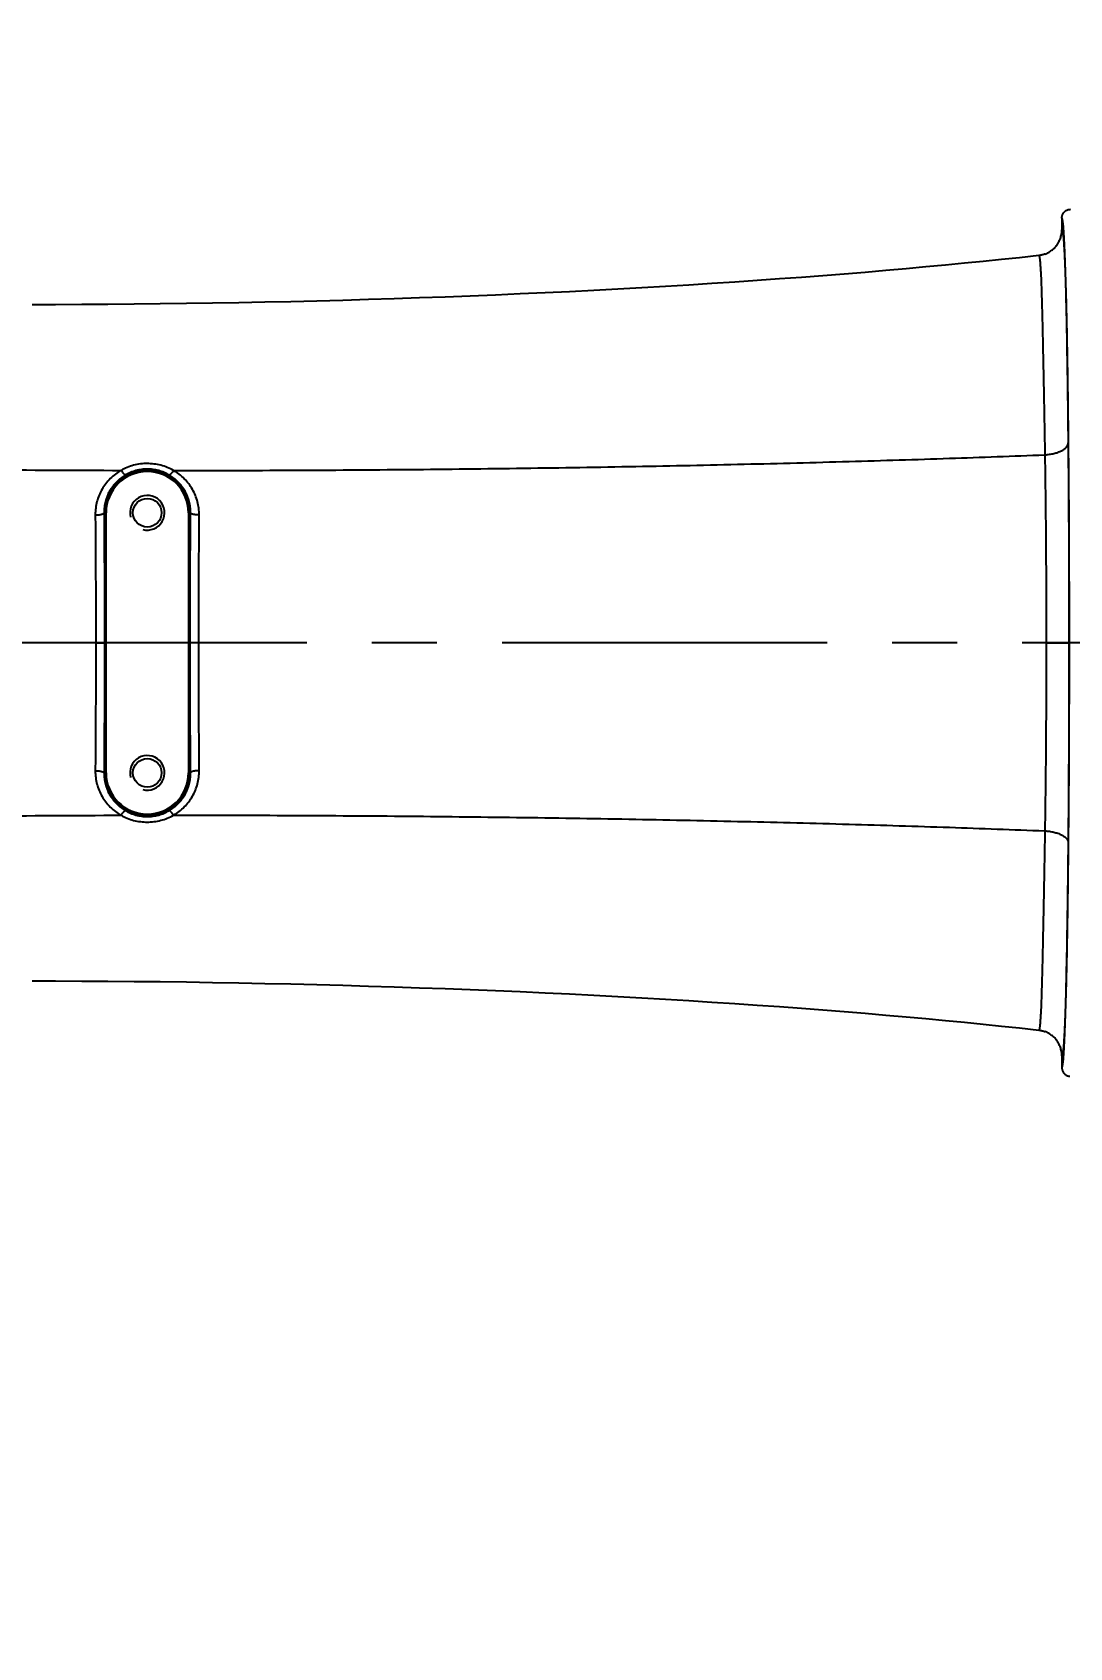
# Model space of a CAD drawing. Header units: millimetres. Extents: x 5828 to 6704, y 123 to 421.
# Drawn here: x 6547.14 to 6553.12, y 208.55 to 217.86 of the extents above; entities that cross this region are included whole.
import ezdxf

# ---------------------------------------------------------------- set-up
doc = ezdxf.new("R2010")
doc.units = ezdxf.units.MM
doc.linetypes.add('CENTER', pattern=[0.6, 0.375, -0.075, 0.075, -0.075])
for name, color, linetype in [('中心线', 7, 'Continuous'), ('外形图', 7, 'Continuous'), ('尺寸标注', 7, 'Continuous'), ('运动范围', 7, 'Continuous')]:
    doc.layers.add(name, color=color, linetype=linetype)
doc.styles.add('微软雅黑', font='msyh.ttc', dxfattribs={"height": 1.5})
doc.dimstyles.new('尺寸标注_1_20比例', dxfattribs={"dimtxt": 1.5, "dimasz": 1.25, "dimexe": 0.5, "dimexo": 0.4, "dimgap": 0.5, "dimtad": 1, "dimdec": 1, "dimlfac": 20, "dimdsep": 46, "dimtxsty": '微软雅黑', "dimcen": 0.09, "dimadec": 0, "dimazin": 0, "dimtp": 0.01, "dimtm": 0.01, "dimtfac": 1, "dimtdec": 1, "dimtofl": 0, "dimtmove": 0, "dimatfit": 3, "dimfxl": 1, "dimtolj": 1, "dimarcsym": 0})

# ---------------------------------------------------------------- blocks, each defined once
blk = doc.blocks.new('*D1145')
at = {"layer": 'Defpoints', "color": 0}
for p in [(6564.9775, 227.1499), (6618.6004, 224.7716), (6488.2514, 214.3423), (6559.4529, 214.3423), (6635.7237, 214.3423)]:
    blk.add_point(p, dxfattribs=at)
at = {"layer": '尺寸标注', "color": 0, "lineweight": -2}
blk.add_arc((6559.4529, 214.3423), 13.9483, 15.13637, 174.86363, dxfattribs=at)
at = {"layer": '尺寸标注', "color": 0}
for points in [[(6572.7139, 217.9391), (6573.1206, 218.0298), (6573.1893, 216.7644)], [(6545.3524, 215.6004), (6545.7687, 215.5817), (6545.5045, 214.3423)]]:
    blk.add_solid(points, dxfattribs=at)
at = {"layer": '尺寸标注', "color": 0, "insert": (6557.2583, 229.4032), "char_height": 1.5, "attachment_point": 5, "rotation": 8.29035, "style": '微软雅黑'}
blk.add_mtext('\\A1;{\\fAlibaba PuHuiTi 3.0 55 Regular|b0|i0|c134|p18;-\\A1;170%%d}', dxfattribs=at)
blk = doc.blocks.new('*D1146')
at = {"layer": 'Defpoints', "color": 0}
for p in [(6488.2514, 214.3423), (6559.4529, 214.3423), (6635.7237, 214.3423), (6618.6004, 203.913), (6564.9841, 201.5194)]:
    blk.add_point(p, dxfattribs=at)
at = {"layer": '尺寸标注', "color": 0, "lineweight": -2}
blk.add_arc((6559.4529, 214.3423), 13.965, 185.13022, 344.86978, dxfattribs=at)
at = {"layer": '尺寸标注', "color": 0}
for points in [[(6545.7519, 213.1029), (6545.3356, 213.0842), (6545.4878, 214.3423)], [(6573.1371, 210.6519), (6572.7305, 210.7426), (6573.2057, 211.9173)]]:
    blk.add_solid(points, dxfattribs=at)
at = {"layer": '尺寸标注', "color": 0, "insert": (6555.4094, 202.3101), "char_height": 1.5, "attachment_point": 5, "rotation": 341.42481, "style": '微软雅黑'}
blk.add_mtext('\\A1;{\\fAlibaba PuHuiTi 3.0 55 Regular|b0|i0|c134|p18;+\\A1;170%%d}', dxfattribs=at)

msp = doc.modelspace()

# ---------------------------------------------------------------- linework, layer by layer
at = {"layer": '中心线', "linetype": 'CENTER', "ltscale": 5}
msp.add_line((6635.7237, 214.3423), (6488.2514, 214.3423), dxfattribs=at)
at = {"layer": '外形图', "linetype": 'ByBlock'}
for p, q in [((6553.0779, 216.7923), (6553.0779, 216.7247)), ((6552.9479, 216.576), (6552.9452, 216.5757)), ((6552.9506, 216.5764), (6552.9479, 216.576)), ((6552.9533, 216.5768), (6552.9505, 216.5764)), ((6552.9559, 216.5773), (6552.9532, 216.5768)), ((6552.9586, 216.5779), (6552.9559, 216.5773)), ((6552.9612, 216.5784), (6552.9585, 216.5778)), ((6552.9639, 216.5791), (6552.9612, 216.5784)), ((6552.9665, 216.5797), (6552.9638, 216.579)), ((6552.9691, 216.5805), (6552.9664, 216.5797)), ((6552.9717, 216.5812), (6552.969, 216.5804)), ((6552.9742, 216.582), (6552.9716, 216.5812)), ((6552.9768, 216.5829), (6552.9741, 216.582)), ((6552.9791, 216.5837), (6552.9767, 216.5828)), ((6547.5534, 215.0923), (6547.5652, 215.0923)), ((6547.5585, 213.5923), (6547.5585, 215.0923)), ((6547.5652, 213.5923), (6547.5652, 215.0923)), ((6548.0405, 215.0923), (6548.0405, 213.5923)), ((6548.0524, 215.0923), (6548.0405, 215.0923)), ((6548.0472, 215.0923), (6548.0472, 213.5923)), ((6547.5059, 214.3423), (6547.5562, 214.3423)), ((6548.0996, 214.3423), (6548.0496, 214.3423)), ((6552.9873, 214.3423), (6553.1193, 214.3423)), ((6547.5534, 213.5923), (6547.5652, 213.5923)), ((6548.0524, 213.5923), (6548.0405, 213.5923)), ((6552.9559, 212.1073), (6552.9585, 212.1067)), ((6552.9585, 212.1067), (6552.9612, 212.1062)), ((6552.9612, 212.1062), (6552.9638, 212.1055)), ((6552.9638, 212.1055), (6552.9664, 212.1049)), ((6552.9664, 212.1049), (6552.969, 212.1041)), ((6552.969, 212.1042), (6552.9716, 212.1034)), ((6552.9716, 212.1034), (6552.9742, 212.1026)), ((6552.9741, 212.1026), (6552.9767, 212.1017)), ((6552.9767, 212.1017), (6552.9789, 212.101)), ((6552.9789, 212.101), (6552.9797, 212.1007)), ((6553.0779, 211.9599), (6553.0779, 211.8922)), ((6553.0779, 211.8923), (6553.0779, 211.8922))]:
    msp.add_line(p, q, dxfattribs=at)
for points in [[(6552.9452, 216.5757), (6552.8339, 216.5635), (6552.7304, 216.5525), (6552.6245, 216.5416), (6552.5164, 216.5309), (6552.4061, 216.5202), (6552.2936, 216.5097), (6552.1789, 216.4993), (6552.0621, 216.489), (6551.9433, 216.4789), (6551.8226, 216.469), (6551.6998, 216.4593), (6551.5752, 216.4498), (6551.4488, 216.4405), (6551.3207, 216.4314), (6551.1908, 216.4225), (6551.0592, 216.4139), (6550.9261, 216.4055), (6550.7913, 216.3973), (6550.6551, 216.3894), (6550.5175, 216.3818), (6550.3785, 216.3744), (6550.2382, 216.3674), (6550.0967, 216.3606), (6549.9541, 216.3541), (6549.8104, 216.3478), (6549.6657, 216.3419), (6549.5201, 216.3363), (6549.3736, 216.3311), (6549.2263, 216.3261), (6549.0784, 216.3215), (6548.9297, 216.3172), (6548.7806, 216.3132), (6548.6309, 216.3095), (6548.4809, 216.3062), (6548.3305, 216.3032), (6548.1798, 216.3006), (6548.029, 216.2983), (6547.8779, 216.2964), (6547.7269, 216.2948), (6547.5758, 216.2935), (6547.4247, 216.2926), (6547.2738, 216.292), (6547.1397, 216.2918)], [(6547.1397, 212.3928), (6547.2738, 212.3925), (6547.4247, 212.392), (6547.5758, 212.3911), (6547.7269, 212.3898), (6547.8779, 212.3882), (6548.029, 212.3863), (6548.1798, 212.384), (6548.3305, 212.3814), (6548.4809, 212.3784), (6548.6309, 212.3751), (6548.7806, 212.3714), (6548.9297, 212.3674), (6549.0784, 212.3631), (6549.2263, 212.3585), (6549.3736, 212.3535), (6549.5201, 212.3482), (6549.6657, 212.3426), (6549.8104, 212.3367), (6549.9541, 212.3305), (6550.0967, 212.324), (6550.2382, 212.3172), (6550.3785, 212.3101), (6550.5175, 212.3028), (6550.6551, 212.2952), (6550.7913, 212.2873), (6550.9261, 212.2791), (6551.0592, 212.2707), (6551.1908, 212.2621), (6551.3207, 212.2532), (6551.4488, 212.2441), (6551.5752, 212.2348), (6551.6998, 212.2253), (6551.8226, 212.2155), (6551.9433, 212.2056), (6552.0621, 212.1956), (6552.1789, 212.1853), (6552.2936, 212.1749), (6552.4061, 212.1644), (6552.5164, 212.1537), (6552.6245, 212.1429), (6552.7304, 212.1321), (6552.8339, 212.1211)], [(6552.8339, 212.1211), (6552.9452, 212.1089), (6552.9479, 212.1086), (6552.9506, 212.1082)], [(6552.9506, 212.1082), (6552.9532, 212.1077), (6552.9559, 212.1073), (6552.9585, 212.1067)]]:
    msp.add_lwpolyline(points, dxfattribs=at)
for centre in [(6547.8029, 215.0923), (6547.8029, 213.5923)]:
    msp.add_circle(centre, 0.0825, dxfattribs=at)
for centre, radius, start, end in [((6547.8029, 215.0923), 0.2443, 0, 180), ((6547.8029, 215.0923), 0.2376, 0, 180), ((6547.8029, 215.0923), 0.1, 255, 195), ((6547.8029, 213.5923), 0.1, 255, 195), ((6547.8029, 213.5923), 0.2443, 180, 0), ((6547.8029, 213.5923), 0.2376, 180, 0)]:
    msp.add_arc(centre, radius, start, end, dxfattribs=at)
for points, knots in [([(6553.0779, 216.7923), (6553.0779, 216.7939), (6553.078, 216.7969), (6553.0786, 216.8015), (6553.0797, 216.806), (6553.0817, 216.8118), (6553.0851, 216.8187), (6553.0907, 216.8261), (6553.0975, 216.8324), (6553.1054, 216.8373), (6553.1126, 216.8401), (6553.1185, 216.8414), (6553.1214, 216.8419), (6553.1228, 216.842)], [0, 0, 0, 0, 0.061983, 0.124778, 0.18785, 0.250772, 0.376584, 0.502383, 0.628174, 0.753941, 0.879502, 0.9423, 1, 1, 1, 1]), ([(6553.1206, 214.3406), (6553.1206, 214.4207), (6553.1205, 214.5802), (6553.1199, 214.8174), (6553.1189, 215.0501), (6553.1175, 215.276), (6553.1157, 215.4928), (6553.1136, 215.6985), (6553.1111, 215.8912), (6553.1087, 216.0427), (6553.1066, 216.156), (6553.1051, 216.2345), (6553.1034, 216.3085), (6553.1017, 216.3777), (6553.0999, 216.4421), (6553.0981, 216.5013), (6553.0963, 216.5554), (6553.0944, 216.6041), (6553.0924, 216.6473), (6553.0904, 216.685), (6553.0885, 216.7171), (6553.0867, 216.7402), (6553.0852, 216.7558), (6553.0842, 216.7654), (6553.0832, 216.7734), (6553.0823, 216.7793), (6553.0816, 216.7832), (6553.081, 216.7856), (6553.0805, 216.7876), (6553.08, 216.7892), (6553.0796, 216.7904), (6553.0792, 216.7911), (6553.0788, 216.7918), (6553.0783, 216.7923), (6553.0779, 216.7923)], [0, 0, 0, 0, 0.097951, 0.194963, 0.290104, 0.38245, 0.471119, 0.555246, 0.634031, 0.706705, 0.740531, 0.772577, 0.802761, 0.831008, 0.857252, 0.881435, 0.903497, 0.923382, 0.94104, 0.956435, 0.969534, 0.980304, 0.984806, 0.988716, 0.992036, 0.994764, 0.995906, 0.9969, 0.997749, 0.998458, 0.99903, 0.999266, 0.99947, 1, 1, 1, 1]), ([(6553.1228, 216.842), (6553.1238, 216.8421), (6553.1255, 216.8422), (6553.1272, 216.8423), (6553.1279, 216.8423)], [0, 0, 0, 0, 0.601151, 1, 1, 1, 1]), ([(6552.9795, 216.5838), (6552.9867, 216.5865), (6552.9971, 216.5912), (6553.0102, 216.5991), (6553.0227, 216.608), (6553.0369, 216.6208), (6553.049, 216.6356), (6553.0572, 216.6485), (6553.0645, 216.6619), (6553.0702, 216.6762), (6553.0742, 216.6909), (6553.0759, 216.7003), (6553.077, 216.7079), (6553.0777, 216.7154), (6553.0778, 216.721), (6553.0778, 216.7247)], [0, 0, 0, 0, 0.125208, 0.187859, 0.250511, 0.375721, 0.50092, 0.563562, 0.626203, 0.751393, 0.81404, 0.876655, 0.908034, 0.939383, 1, 1, 1, 1]), ([(6553.0779, 216.7247), (6553.0779, 216.7247), (6553.078, 216.7247), (6553.0782, 216.7247), (6553.0784, 216.7246), (6553.0786, 216.7245), (6553.0789, 216.7242), (6553.0793, 216.7237), (6553.0796, 216.723), (6553.08, 216.7222), (6553.0803, 216.7212), (6553.0808, 216.7197), (6553.0814, 216.7172), (6553.0821, 216.7139), (6553.0828, 216.7099), (6553.0835, 216.7052), (6553.0841, 216.6999), (6553.0848, 216.694), (6553.0855, 216.6874), (6553.0865, 216.6774), (6553.0876, 216.6633), (6553.089, 216.6445), (6553.0903, 216.6232), (6553.0922, 216.5899), (6553.0944, 216.5421), (6553.0969, 216.4775), (6553.0994, 216.4031), (6553.1017, 216.319), (6553.104, 216.2253), (6553.1061, 216.1226), (6553.108, 216.0113), (6553.1099, 215.8921), (6553.1116, 215.7656), (6553.1131, 215.6325), (6553.114, 215.5416), (6553.1144, 215.4952)], [0, 0, 0, 0, 0.000147, 0.000289, 0.000439, 0.000603, 0.000993, 0.001484, 0.002083, 0.002796, 0.003627, 0.00458, 0.006862, 0.009658, 0.01297, 0.016795, 0.021131, 0.025975, 0.031329, 0.037195, 0.050462, 0.065765, 0.083089, 0.102419, 0.147081, 0.199575, 0.259922, 0.328352, 0.40459, 0.488205, 0.578751, 0.67573, 0.778629, 0.886906, 1, 1, 1, 1]), ([(6552.9446, 216.5756), (6552.9447, 216.5756), (6552.945, 216.5756), (6552.9453, 216.5754), (6552.9457, 216.575), (6552.946, 216.5745), (6552.9463, 216.5738), (6552.9466, 216.573), (6552.947, 216.5721), (6552.9474, 216.5705), (6552.948, 216.5682), (6552.9486, 216.565), (6552.9493, 216.5611), (6552.9499, 216.5567), (6552.9505, 216.5517), (6552.9511, 216.5461), (6552.9517, 216.5399), (6552.9526, 216.5305), (6552.9536, 216.5172), (6552.9547, 216.4996), (6552.9558, 216.4796), (6552.9574, 216.4484), (6552.9591, 216.4037), (6552.9607, 216.3553), (6552.9619, 216.3121), (6552.9632, 216.2628), (6552.9649, 216.1954), (6552.9669, 216.108), (6552.9689, 216.0121), (6552.9711, 215.9083), (6552.9732, 215.7971), (6552.9753, 215.679), (6552.9775, 215.5549), (6552.9789, 215.4701), (6552.9796, 215.4268)], [0, 0, 0, 0, 0.000297, 0.000642, 0.001072, 0.001605, 0.002248, 0.003003, 0.003874, 0.004866, 0.007221, 0.010087, 0.013467, 0.017357, 0.021751, 0.02665, 0.032055, 0.037968, 0.051317, 0.066688, 0.084063, 0.103432, 0.148122, 0.200603, 0.229736, 0.26087, 0.329224, 0.405371, 0.488886, 0.57932, 0.676175, 0.778938, 0.887066, 1, 1, 1, 1]), ([(6552.9796, 215.4268), (6552.9885, 215.4273), (6553.006, 215.4289), (6553.0312, 215.4336), (6553.0508, 215.4392), (6553.0651, 215.4447), (6553.0748, 215.4492), (6553.0836, 215.454), (6553.0914, 215.4592), (6553.0981, 215.4647), (6553.1038, 215.4704), (6553.1083, 215.4764), (6553.1116, 215.4825), (6553.1138, 215.4888), (6553.1143, 215.4931), (6553.1144, 215.4952)], [0, 0, 0, 0, 0.165869, 0.325172, 0.474044, 0.543566, 0.609355, 0.671177, 0.728892, 0.782481, 0.832072, 0.877975, 0.920715, 0.96106, 1, 1, 1, 1]), ([(6553.1144, 215.4952), (6553.1152, 215.4039), (6553.1167, 215.2174), (6553.1182, 214.9327), (6553.1189, 214.6895), (6553.1193, 214.4917), (6553.1193, 214.3922), (6553.1193, 214.3423)], [0, 0, 0, 0, 0.237373, 0.485501, 0.740903, 0.870211, 1, 1, 1, 1]), ([(6547.9536, 215.3363), (6548.1818, 215.3362), (6548.6349, 215.3371), (6549.3086, 215.3415), (6549.9692, 215.3488), (6550.6137, 215.3591), (6551.2389, 215.372), (6551.842, 215.3876), (6552.4198, 215.4055), (6552.7961, 215.4194), (6552.9796, 215.4268)], [0, 0, 0, 0, 0.13619, 0.270412, 0.402037, 0.530445, 0.655041, 0.775246, 0.890458, 1, 1, 1, 1]), ([(6552.9796, 215.4268), (6552.9802, 215.3844), (6552.9815, 215.2987), (6552.9837, 215.1232), (6552.9853, 214.9441), (6552.9864, 214.7621), (6552.9869, 214.6464), (6552.9872, 214.5532), (6552.9873, 214.483), (6552.9873, 214.4127), (6552.9873, 214.3658), (6552.9873, 214.3423)], [0, 0, 0, 0, 0.11711, 0.237344, 0.485465, 0.612487, 0.740879, 0.80545, 0.870198, 0.935068, 1, 1, 1, 1]), ([(6544.4796, 215.3825), (6544.742, 215.3753), (6545.2691, 215.3628), (6546.0617, 215.3492), (6546.8567, 215.3403), (6547.3868, 215.3375), (6547.6515, 215.3368)], [0, 0, 0, 0, 0.248233, 0.498612, 0.74968, 1, 1, 1, 1]), ([(6547.6515, 215.3368), (6547.6401, 215.3303), (6547.6182, 215.3159), (6547.5886, 215.2901), (6547.5629, 215.2607), (6547.5413, 215.2283), (6547.5241, 215.1935), (6547.5117, 215.1567), (6547.5043, 215.1185), (6547.5028, 215.0927), (6547.5029, 215.0797)], [0, 0, 0, 0, 0.126496, 0.252265, 0.37741, 0.502082, 0.626477, 0.750805, 0.875259, 1, 1, 1, 1]), ([(6547.6772, 215.3102), (6547.6676, 215.3046), (6547.6492, 215.2921), (6547.6245, 215.27), (6547.603, 215.2451), (6547.5851, 215.2176), (6547.5709, 215.1882), (6547.5607, 215.1571), (6547.5546, 215.125), (6547.5533, 215.1032), (6547.5534, 215.0923)], [0, 0, 0, 0, 0.127044, 0.253081, 0.378259, 0.502793, 0.626959, 0.751049, 0.875323, 1, 1, 1, 1]), ([(6547.9536, 215.3363), (6547.9422, 215.3428), (6547.9186, 215.3543), (6547.8811, 215.3668), (6547.8421, 215.3744), (6547.8025, 215.377), (6547.7628, 215.3745), (6547.7239, 215.367), (6547.6865, 215.3546), (6547.6629, 215.3432), (6547.6515, 215.3368)], [0, 0, 0, 0, 0.124307, 0.249285, 0.37476, 0.50047, 0.626104, 0.751368, 0.876039, 1, 1, 1, 1]), ([(6547.6515, 215.3368), (6547.6529, 215.3348), (6547.6555, 215.3308), (6547.6596, 215.3254), (6547.6634, 215.3206), (6547.6665, 215.3171), (6547.6688, 215.3148), (6547.6704, 215.3134), (6547.6718, 215.3122), (6547.6731, 215.3112), (6547.6743, 215.3106), (6547.6754, 215.3102), (6547.6763, 215.31), (6547.6769, 215.3101), (6547.6772, 215.3102)], [0, 0, 0, 0, 0.194163, 0.374919, 0.538066, 0.679948, 0.741977, 0.797669, 0.846826, 0.88936, 0.925342, 0.955104, 0.979451, 1, 1, 1, 1]), ([(6547.929, 215.3101), (6547.9196, 215.3156), (6547.8999, 215.3254), (6547.8687, 215.3362), (6547.8362, 215.3428), (6547.8029, 215.345), (6547.7697, 215.3428), (6547.7372, 215.3362), (6547.7061, 215.3255), (6547.6865, 215.3157), (6547.6772, 215.3102)], [0, 0, 0, 0, 0.123973, 0.248927, 0.374635, 0.500706, 0.626659, 0.752041, 0.876533, 1, 1, 1, 1]), ([(6547.9536, 215.3363), (6547.9523, 215.3343), (6547.9496, 215.3305), (6547.9457, 215.3251), (6547.942, 215.3204), (6547.939, 215.317), (6547.9368, 215.3147), (6547.9353, 215.3133), (6547.934, 215.3121), (6547.9327, 215.3112), (6547.9316, 215.3105), (6547.9306, 215.3101), (6547.9297, 215.3099), (6547.9292, 215.31), (6547.929, 215.3101)], [0, 0, 0, 0, 0.195957, 0.377964, 0.541889, 0.684106, 0.74614, 0.801724, 0.850652, 0.892822, 0.928277, 0.957311, 0.98068, 1, 1, 1, 1]), ([(6548.0524, 215.0923), (6548.0525, 215.1031), (6548.0513, 215.1249), (6548.0452, 215.1569), (6548.0351, 215.1878), (6548.021, 215.2173), (6548.0031, 215.2447), (6547.9817, 215.2698), (6547.957, 215.2919), (6547.9386, 215.3044), (6547.929, 215.3101)], [0, 0, 0, 0, 0.124291, 0.248239, 0.372099, 0.496162, 0.620739, 0.746118, 0.872501, 1, 1, 1, 1]), ([(6548.1023, 215.0793), (6548.1024, 215.0922), (6548.1008, 215.1181), (6548.0934, 215.1561), (6548.081, 215.1928), (6548.0639, 215.2276), (6548.0423, 215.26), (6548.0165, 215.2894), (6547.9869, 215.3153), (6547.965, 215.3298), (6547.9536, 215.3363)], [0, 0, 0, 0, 0.124459, 0.248676, 0.372842, 0.497168, 0.62188, 0.747176, 0.873192, 1, 1, 1, 1]), ([(6547.5029, 215.0797), (6547.5061, 215.0797), (6547.5125, 215.0799), (6547.5217, 215.0806), (6547.5302, 215.0818), (6547.5368, 215.0831), (6547.5414, 215.0843), (6547.5444, 215.0853), (6547.5469, 215.0863), (6547.5491, 215.0874), (6547.5509, 215.0886), (6547.5522, 215.0898), (6547.5531, 215.091), (6547.5534, 215.0919), (6547.5534, 215.0923)], [0, 0, 0, 0, 0.179547, 0.35316, 0.514783, 0.658922, 0.722977, 0.781047, 0.832787, 0.877999, 0.916691, 0.949197, 0.976391, 1, 1, 1, 1]), ([(6547.5029, 215.0797), (6547.5034, 215.0191), (6547.5042, 214.8972), (6547.5051, 214.7135), (6547.5056, 214.5594), (6547.5058, 214.4355), (6547.5059, 214.3734), (6547.5059, 214.3423)], [0, 0, 0, 0, 0.246571, 0.496021, 0.747372, 0.873561, 1, 1, 1, 1]), ([(6547.5534, 215.0923), (6547.5538, 215.0307), (6547.5546, 214.9066), (6547.5553, 214.7513), (6547.5557, 214.6261), (6547.556, 214.5317), (6547.5561, 214.4371), (6547.5562, 214.3739), (6547.5562, 214.3423)], [0, 0, 0, 0, 0.246569, 0.496019, 0.621508, 0.747372, 0.873562, 1, 1, 1, 1]), ([(6548.0496, 214.3423), (6548.0496, 214.3739), (6548.0496, 214.4371), (6548.0498, 214.5318), (6548.0501, 214.6262), (6548.0505, 214.7515), (6548.0512, 214.9068), (6548.052, 215.0307), (6548.0524, 215.0923)], [0, 0, 0, 0, 0.126519, 0.252792, 0.378725, 0.504256, 0.753675, 1, 1, 1, 1]), ([(6548.1023, 215.0793), (6548.0991, 215.0793), (6548.0928, 215.0795), (6548.0837, 215.0803), (6548.0752, 215.0815), (6548.0688, 215.0828), (6548.0643, 215.0841), (6548.0613, 215.0851), (6548.0588, 215.0862), (6548.0566, 215.0873), (6548.0549, 215.0885), (6548.0536, 215.0897), (6548.0527, 215.091), (6548.0524, 215.0919), (6548.0524, 215.0923)], [0, 0, 0, 0, 0.179434, 0.352657, 0.513758, 0.6574, 0.721265, 0.779211, 0.830914, 0.876198, 0.915097, 0.947969, 0.975705, 1, 1, 1, 1]), ([(6548.0996, 214.3423), (6548.0996, 214.3734), (6548.0997, 214.4355), (6548.0999, 214.5285), (6548.1001, 214.6213), (6548.1005, 214.7444), (6548.1012, 214.897), (6548.1019, 215.0188), (6548.1023, 215.0793)], [0, 0, 0, 0, 0.126522, 0.252791, 0.378723, 0.504253, 0.753672, 1, 1, 1, 1]), ([(6547.5059, 214.3423), (6547.5059, 214.3112), (6547.5058, 214.2491), (6547.5056, 214.1252), (6547.5051, 213.9711), (6547.5042, 213.7874), (6547.5034, 213.6655), (6547.5029, 213.6049)], [0, 0, 0, 0, 0.126439, 0.252629, 0.503979, 0.753429, 1, 1, 1, 1]), ([(6547.5562, 214.3423), (6547.5562, 214.3107), (6547.5561, 214.2475), (6547.556, 214.1529), (6547.5557, 214.0585), (6547.5553, 213.9333), (6547.5546, 213.7779), (6547.5538, 213.6539), (6547.5534, 213.5923)], [0, 0, 0, 0, 0.126438, 0.252628, 0.378492, 0.503981, 0.753431, 1, 1, 1, 1]), ([(6548.0524, 213.5923), (6548.052, 213.6539), (6548.0512, 213.7778), (6548.0505, 213.9331), (6548.0501, 214.0583), (6548.0498, 214.1528), (6548.0496, 214.2475), (6548.0496, 214.3107), (6548.0496, 214.3423)], [0, 0, 0, 0, 0.246324, 0.495744, 0.621275, 0.747208, 0.873481, 1, 1, 1, 1]), ([(6548.1023, 213.6053), (6548.1019, 213.6658), (6548.1012, 213.7876), (6548.1005, 213.9402), (6548.1001, 214.0633), (6548.0999, 214.1561), (6548.0997, 214.2491), (6548.0996, 214.3112), (6548.0996, 214.3423)], [0, 0, 0, 0, 0.246328, 0.495747, 0.621277, 0.747209, 0.873478, 1, 1, 1, 1]), ([(6552.9873, 214.3423), (6552.9873, 214.3188), (6552.9873, 214.2719), (6552.9873, 214.2016), (6552.9872, 214.1314), (6552.9869, 214.0382), (6552.9864, 213.9225), (6552.9853, 213.7405), (6552.9837, 213.5614), (6552.9815, 213.3859), (6552.9802, 213.3001), (6552.9796, 213.2578)], [0, 0, 0, 0, 0.064932, 0.129802, 0.19455, 0.259121, 0.387513, 0.514535, 0.762656, 0.88289, 1, 1, 1, 1]), ([(6553.0779, 211.8922), (6553.0783, 211.8922), (6553.0788, 211.8928), (6553.0792, 211.8934), (6553.0796, 211.8942), (6553.08, 211.8953), (6553.0805, 211.897), (6553.081, 211.899), (6553.0816, 211.9014), (6553.0823, 211.9053), (6553.0832, 211.9111), (6553.0842, 211.9192), (6553.0852, 211.9287), (6553.0867, 211.9443), (6553.0884, 211.9674), (6553.0904, 211.9994), (6553.0924, 212.037), (6553.0943, 212.0802), (6553.0962, 212.1288), (6553.0981, 212.1828), (6553.0999, 212.2419), (6553.1017, 212.3062), (6553.1034, 212.3753), (6553.105, 212.4491), (6553.1066, 212.5275), (6553.1087, 212.6407), (6553.1111, 212.792), (6553.1135, 212.9843), (6553.1157, 213.1898), (6553.1175, 213.4063), (6553.1189, 213.6319), (6553.1199, 213.8643), (6553.1205, 214.1013), (6553.1206, 214.2606), (6553.1206, 214.3406)], [0, 0, 0, 0, 0.000529, 0.000733, 0.000969, 0.00154, 0.002248, 0.003096, 0.00409, 0.005232, 0.007963, 0.011285, 0.015197, 0.019698, 0.030457, 0.043546, 0.058939, 0.076599, 0.096476, 0.118525, 0.142698, 0.168941, 0.197185, 0.227358, 0.259391, 0.293212, 0.365881, 0.444651, 0.52878, 0.617448, 0.709806, 0.804965, 0.902007, 1, 1, 1, 1]), ([(6553.1193, 214.3423), (6553.1193, 214.2427), (6553.1191, 214.045), (6553.1182, 213.7519), (6553.1167, 213.4672), (6553.1152, 213.2806), (6553.1144, 213.1894)], [0, 0, 0, 0, 0.259097, 0.514499, 0.762626, 1, 1, 1, 1]), ([(6547.5029, 213.6049), (6547.5028, 213.5919), (6547.5043, 213.566), (6547.5117, 213.5279), (6547.5241, 213.4911), (6547.5413, 213.4563), (6547.5629, 213.4239), (6547.5886, 213.3945), (6547.6182, 213.3687), (6547.6401, 213.3543), (6547.6515, 213.3478)], [0, 0, 0, 0, 0.124741, 0.249195, 0.373523, 0.497918, 0.62259, 0.747735, 0.873504, 1, 1, 1, 1]), ([(6547.5029, 213.6049), (6547.5061, 213.6049), (6547.5125, 213.6047), (6547.5217, 213.604), (6547.5302, 213.6028), (6547.5368, 213.6015), (6547.5414, 213.6003), (6547.5444, 213.5993), (6547.5469, 213.5982), (6547.5491, 213.5972), (6547.5509, 213.596), (6547.5522, 213.5948), (6547.5531, 213.5936), (6547.5534, 213.5927), (6547.5534, 213.5923)], [0, 0, 0, 0, 0.179547, 0.35316, 0.514783, 0.658921, 0.722977, 0.781047, 0.832787, 0.877998, 0.91669, 0.949196, 0.976391, 1, 1, 1, 1]), ([(6547.5534, 213.5923), (6547.5533, 213.5814), (6547.5546, 213.5596), (6547.5607, 213.5275), (6547.5709, 213.4964), (6547.5851, 213.467), (6547.603, 213.4395), (6547.6245, 213.4145), (6547.6492, 213.3925), (6547.6676, 213.38), (6547.6772, 213.3744)], [0, 0, 0, 0, 0.124677, 0.248951, 0.373041, 0.497207, 0.621741, 0.746919, 0.872956, 1, 1, 1, 1]), ([(6547.929, 213.3745), (6547.9386, 213.3802), (6547.957, 213.3927), (6547.9817, 213.4148), (6548.0031, 213.4399), (6548.021, 213.4673), (6548.0351, 213.4968), (6548.0452, 213.5277), (6548.0513, 213.5597), (6548.0525, 213.5814), (6548.0524, 213.5923)], [0, 0, 0, 0, 0.127499, 0.253882, 0.379261, 0.503838, 0.627901, 0.751761, 0.87571, 1, 1, 1, 1]), ([(6547.9536, 213.3483), (6547.965, 213.3548), (6547.9869, 213.3693), (6548.0165, 213.3952), (6548.0423, 213.4246), (6548.0639, 213.457), (6548.081, 213.4918), (6548.0934, 213.5285), (6548.1008, 213.5665), (6548.1024, 213.5924), (6548.1023, 213.6053)], [0, 0, 0, 0, 0.126808, 0.252824, 0.37812, 0.502832, 0.627159, 0.751324, 0.875542, 1, 1, 1, 1]), ([(6548.1023, 213.6053), (6548.0991, 213.6052), (6548.0928, 213.605), (6548.0837, 213.6043), (6548.0752, 213.6031), (6548.0688, 213.6017), (6548.0643, 213.6005), (6548.0613, 213.5995), (6548.0588, 213.5984), (6548.0566, 213.5973), (6548.0549, 213.5961), (6548.0536, 213.5949), (6548.0527, 213.5936), (6548.0524, 213.5927), (6548.0524, 213.5923)], [0, 0, 0, 0, 0.179434, 0.352657, 0.513759, 0.6574, 0.721266, 0.779212, 0.830915, 0.876198, 0.915097, 0.94797, 0.975705, 1, 1, 1, 1]), ([(6544.4796, 213.3021), (6544.742, 213.3093), (6545.2691, 213.3218), (6546.0617, 213.3354), (6546.8567, 213.3442), (6547.3868, 213.3471), (6547.6515, 213.3478)], [0, 0, 0, 0, 0.248233, 0.498612, 0.74968, 1, 1, 1, 1]), ([(6547.6515, 213.3478), (6547.6529, 213.3498), (6547.6555, 213.3538), (6547.6596, 213.3592), (6547.6634, 213.364), (6547.6665, 213.3675), (6547.6688, 213.3698), (6547.6704, 213.3712), (6547.6718, 213.3724), (6547.6731, 213.3733), (6547.6743, 213.374), (6547.6754, 213.3744), (6547.6763, 213.3746), (6547.6769, 213.3745), (6547.6772, 213.3744)], [0, 0, 0, 0, 0.19416, 0.374879, 0.538006, 0.679881, 0.741913, 0.79761, 0.846776, 0.889323, 0.925319, 0.955095, 0.979451, 1, 1, 1, 1]), ([(6547.6515, 213.3478), (6547.6629, 213.3414), (6547.6865, 213.33), (6547.7239, 213.3176), (6547.7628, 213.3101), (6547.8025, 213.3076), (6547.8421, 213.3102), (6547.8811, 213.3178), (6547.9186, 213.3303), (6547.9422, 213.3418), (6547.9536, 213.3483)], [0, 0, 0, 0, 0.123961, 0.248632, 0.373896, 0.49953, 0.62524, 0.750715, 0.875693, 1, 1, 1, 1]), ([(6547.6772, 213.3744), (6547.6865, 213.3689), (6547.7061, 213.3591), (6547.7372, 213.3484), (6547.7697, 213.3418), (6547.8029, 213.3395), (6547.8362, 213.3418), (6547.8687, 213.3484), (6547.8999, 213.3592), (6547.9196, 213.369), (6547.929, 213.3745)], [0, 0, 0, 0, 0.123467, 0.247959, 0.373341, 0.499294, 0.625365, 0.751073, 0.876028, 1, 1, 1, 1]), ([(6547.9536, 213.3483), (6547.9523, 213.3503), (6547.9496, 213.3541), (6547.9457, 213.3595), (6547.942, 213.3642), (6547.939, 213.3676), (6547.9368, 213.3699), (6547.9353, 213.3713), (6547.934, 213.3725), (6547.9327, 213.3734), (6547.9316, 213.3741), (6547.9306, 213.3745), (6547.9297, 213.3747), (6547.9292, 213.3746), (6547.929, 213.3745)], [0, 0, 0, 0, 0.195957, 0.377964, 0.541889, 0.684106, 0.746139, 0.801723, 0.850652, 0.892821, 0.928277, 0.95731, 0.98068, 1, 1, 1, 1]), ([(6547.9536, 213.3483), (6548.1818, 213.3484), (6548.6349, 213.3475), (6549.3086, 213.3431), (6549.9692, 213.3357), (6550.6137, 213.3255), (6551.2389, 213.3125), (6551.842, 213.297), (6552.4198, 213.2791), (6552.7961, 213.2652), (6552.9796, 213.2578)], [0, 0, 0, 0, 0.13619, 0.270412, 0.402037, 0.530445, 0.655041, 0.775246, 0.890458, 1, 1, 1, 1]), ([(6552.9796, 213.2578), (6552.9789, 213.2145), (6552.9775, 213.1297), (6552.9753, 213.0055), (6552.9732, 212.8875), (6552.9711, 212.7763), (6552.9689, 212.6725), (6552.9669, 212.5766), (6552.9649, 212.4891), (6552.9632, 212.4218), (6552.9619, 212.3725), (6552.9607, 212.3293), (6552.9591, 212.2808), (6552.9574, 212.2362), (6552.9558, 212.205), (6552.9547, 212.185), (6552.9536, 212.1674), (6552.9526, 212.1541), (6552.9517, 212.1447), (6552.9511, 212.1385), (6552.9505, 212.1329), (6552.9499, 212.1279), (6552.9493, 212.1235), (6552.9486, 212.1196), (6552.948, 212.1164), (6552.9474, 212.1141), (6552.947, 212.1125), (6552.9466, 212.1116), (6552.9463, 212.1108), (6552.946, 212.1101), (6552.9457, 212.1096), (6552.9453, 212.1092), (6552.945, 212.109), (6552.9447, 212.1089), (6552.9446, 212.109)], [0, 0, 0, 0, 0.112933, 0.221061, 0.323823, 0.420678, 0.511112, 0.594627, 0.670773, 0.739127, 0.770261, 0.799394, 0.851876, 0.896566, 0.915935, 0.93331, 0.948681, 0.962031, 0.967944, 0.973349, 0.978248, 0.982642, 0.986532, 0.989913, 0.992779, 0.995134, 0.996126, 0.996997, 0.997752, 0.998394, 0.998928, 0.999358, 0.999703, 1, 1, 1, 1]), ([(6552.9796, 213.2578), (6552.9885, 213.2573), (6553.006, 213.2557), (6553.0312, 213.251), (6553.0508, 213.2454), (6553.0651, 213.2399), (6553.0748, 213.2354), (6553.0836, 213.2306), (6553.0914, 213.2254), (6553.0981, 213.2199), (6553.1038, 213.2142), (6553.1083, 213.2082), (6553.1116, 213.2021), (6553.1138, 213.1958), (6553.1143, 213.1915), (6553.1144, 213.1894)], [0, 0, 0, 0, 0.165869, 0.325172, 0.474044, 0.543566, 0.609355, 0.671177, 0.728892, 0.782481, 0.832072, 0.877975, 0.920715, 0.96106, 1, 1, 1, 1]), ([(6553.1144, 213.1894), (6553.114, 213.143), (6553.1131, 213.0521), (6553.1116, 212.919), (6553.1099, 212.7925), (6553.108, 212.6733), (6553.1061, 212.562), (6553.104, 212.4593), (6553.1017, 212.3656), (6553.0994, 212.2814), (6553.0969, 212.2071), (6553.0944, 212.1425), (6553.0922, 212.0947), (6553.0903, 212.0614), (6553.089, 212.0401), (6553.0876, 212.0213), (6553.0865, 212.0072), (6553.0855, 211.9972), (6553.0848, 211.9906), (6553.0841, 211.9847), (6553.0835, 211.9794), (6553.0828, 211.9747), (6553.0821, 211.9707), (6553.0814, 211.9673), (6553.0808, 211.9649), (6553.0803, 211.9633), (6553.08, 211.9624), (6553.0796, 211.9616), (6553.0793, 211.9609), (6553.0789, 211.9604), (6553.0786, 211.9601), (6553.0784, 211.9599), (6553.0782, 211.9599), (6553.078, 211.9599), (6553.0779, 211.9599), (6553.0779, 211.9599)], [0, 0, 0, 0, 0.113094, 0.221371, 0.32427, 0.421249, 0.511796, 0.59541, 0.671651, 0.740081, 0.80042, 0.852922, 0.89758, 0.916912, 0.934235, 0.949539, 0.962806, 0.968671, 0.974025, 0.978869, 0.983205, 0.98703, 0.990342, 0.993138, 0.995421, 0.996374, 0.997204, 0.997917, 0.998517, 0.999007, 0.999397, 0.999561, 0.999711, 0.999853, 1, 1, 1, 1]), ([(6553.0778, 211.9599), (6553.0778, 211.9636), (6553.0777, 211.9692), (6553.077, 211.9767), (6553.076, 211.9842), (6553.0742, 211.9936), (6553.0702, 212.0083), (6553.0645, 212.0226), (6553.0573, 212.036), (6553.0491, 212.0489), (6553.037, 212.0637), (6553.0228, 212.0765), (6553.0103, 212.0854), (6552.9973, 212.0933), (6552.9868, 212.098), (6552.9797, 212.1007)], [0, 0, 0, 0, 0.060626, 0.091972, 0.123352, 0.185967, 0.248614, 0.373803, 0.436444, 0.499086, 0.624285, 0.749494, 0.812146, 0.874796, 1, 1, 1, 1]), ([(6553.0779, 211.8922), (6553.0779, 211.8907), (6553.078, 211.8877), (6553.0786, 211.8831), (6553.0797, 211.8786), (6553.0817, 211.8728), (6553.0851, 211.8658), (6553.0907, 211.8584), (6553.0976, 211.8522), (6553.1055, 211.8473), (6553.1127, 211.8445), (6553.1185, 211.8431), (6553.1215, 211.8427), (6553.1229, 211.8426)], [0, 0, 0, 0, 0.061975, 0.124768, 0.187831, 0.250747, 0.376546, 0.502331, 0.62811, 0.753866, 0.879428, 0.942188, 1, 1, 1, 1])]:
    msp.add_open_spline(points, degree=3, knots=knots, dxfattribs=at)
at = {"layer": '运动范围'}
msp.add_arc((6559.4529, 214.3423), 60.06, 10, 350, dxfattribs=at)

# ---------------------------------------------------------------- dimensions: what is measured, and where the dimension line sits
at = {"layer": '尺寸标注'}
for base, line2, text, picture, middle in [((6564.9775, 227.1499), ((6559.4529, 214.3423), (6618.6004, 224.7716)), '\\A1;{\\fAlibaba PuHuiTi 3.0 55 Regular|b0|i0|c134|p18;-<>}', '*D1145', (6557.4417, 228.1449)), ((6564.9841, 201.5194), ((6559.4529, 214.3423), (6618.6004, 203.913)), '\\A1;{\\fAlibaba PuHuiTi 3.0 55 Regular|b0|i0|c134|p18;+<>}', '*D1146', (6555.0043, 201.1047))]:
    dim = msp.add_angular_dim_2l(base=base, line1=((6635.7237, 214.3423), (6488.2514, 214.3423)), line2=line2, text=text, dimstyle='尺寸标注_1_20比例', dxfattribs=at)
    dim.commit()
    dim.dimension.update_dxf_attribs({"geometry": picture, "text_midpoint": middle, "dimtype": 162})

doc.saveas('drawing.dxf')
